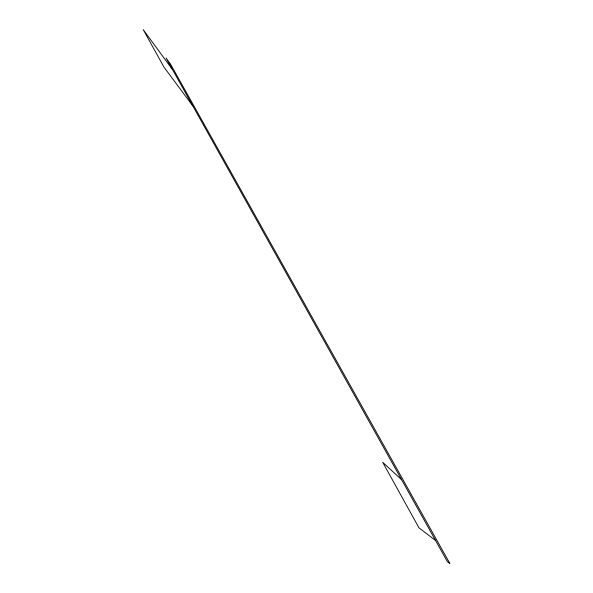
<?xml version="1.0" encoding="UTF-8"?>
<svg xmlns="http://www.w3.org/2000/svg" width="593" height="593" viewBox="0 0 593 593"><rect width="100%" height="100%" fill="white"/><g stroke="black" fill="none" stroke-linecap="round" stroke-linejoin="round"><path stroke-width="0.89" d="M435.573 540.527L418.977 527.844L382.685 462.273L401.617 479.73M192.784 105.888L163.994 67.172L143.224 29.65L172.57 69.7M449.776 563.35L447.404 561.704L166.055 58.032L170.628 64.303L449.776 563.35"/></g></svg>
